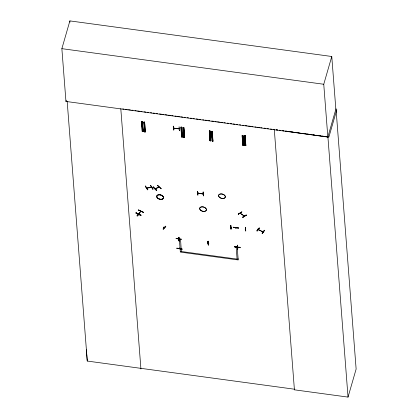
<?xml version="1.0" encoding="UTF-8"?>
<svg xmlns="http://www.w3.org/2000/svg" width="418" height="418" viewBox="0 0 418 418"><rect width="100%" height="100%" fill="white"/><g stroke="black" fill="none" stroke-linecap="round" stroke-linejoin="round"><path stroke-width="0.63" d="M155.021 188.622L159.148 187.118M245.376 227.439L245.758 231.102L245.408 227.24M234.728 246.939L240.151 247.702L234.717 246.965L234.775 246.536M234.717 246.787L240.146 247.728M138.478 210.019L143.358 212.396M182.201 249.118L176.767 248.402L182.201 249.128L176.83 248.073M151.232 187.546L151.164 187.123M151.713 187.473L151.206 187.562L151.243 187.248M236.097 228.15L235.783 227.82L236.081 227.904M235.804 227.862L235.856 228.155M237.272 246.803C237.811 246.641 237.131 246.96 237.267 247.195M237.565 247.09L237.508 246.808M86.348 349.73L87.263 361.058L294.371 389.2L294.382 389.811L348.032 397.1L356.131 369.047L336.004 108.748L327.837 137.036L65.95 101.443L61.869 48.666L69.884 20.9L331.772 56.493L335.853 109.27M65.95 101.443L66.305 100.21M87.623 359.804L87.263 361.058L67.183 101.407M138.436 210.087L143.458 212.318L138.504 209.857M145.678 185.942L145.333 186.209L147.507 189.845L147.852 189.584M139.779 213.013L136.942 215.84L137.276 215.756M138.776 213.452L138.619 213.786L138.786 213.363M138.948 213.535L138.865 213.906L138.954 213.446M141.028 215.056L140.829 215.442L135.949 213.028L140.84 215.416M152.81 189.171L150.652 185.362M151.279 186.956L151.086 187.395M151.629 186.919L151.175 187.384M151.755 186.945L151.682 187.515L146.812 188.063M153.354 186.83L153.056 187.149L156.504 190.488L156.802 190.169M173.831 129.972L173.606 126.126L173.245 126.32L173.527 129.93L173.893 129.742M161.155 188.737L157.549 185.273M179.108 128.383L179.118 128.963M179.223 128.436L179.108 128.838L173.742 128.112L179.061 128.958M179.536 130.719L179.317 130.479M163.104 229.074L165.873 226.441L163.375 229.216L163.172 228.845M163.861 227.188L164.311 227.753M164.028 227.005L163.866 227.544M164.107 227L163.976 227.418L164.399 227.658M164.185 227.732L164.441 227.173M165.674 226.101L163.161 229.059M181.506 239.148L176.082 238.401M178.92 237.356C179.688 248.548 178.052 229.848 178.899 240.967L179.202 241.008L179.024 237.168M179.761 238.939L179.672 239.368L179.134 239.148L179.301 238.715M181.349 251.526L180.519 239.138M179.379 248.663L179.432 248.088M179.489 248.078L179.359 248.637M179.568 248.673L179.677 248.104M179.735 248.13L179.568 248.689M197.698 191.245L197.343 191.439L197.625 195.049L197.991 194.861M198.007 192.797L197.845 193.356L203.085 193.91M197.787 193.351L198.393 193.429L198.383 192.85M198.383 193.304L198.466 193.017M203.138 191.987L203.65 195.87L203.347 195.828L203.169 192.008M208.3 244.927L208.091 241.129L208.545 244.995L208.154 244.922L207.945 241.29L208.31 244.723M230.893 225.265L230.935 229.085L231.154 228.876M238.704 227.956L233.275 227.193M238.406 214.157L241.829 211.963L238.187 214.068L238.49 214M238.422 214.235L241.907 211.811M242.874 217.355L246.296 215.145L242.874 217.365L242.706 216.968M244.023 215.448L244.415 216.043M243.819 215.845L244.102 215.359M244.065 215.772L244.18 215.369M237.549 248.862L237.8 248.945L237.497 248.914L237.319 245.073M246.108 214.972L246.296 215.171L246.108 214.972L242.639 217.198M240.198 247.294L234.707 246.766M238.244 258.899L238.145 259.244L180.294 251.38M259.374 227.904L259.306 228.139C258.648 227.429 256.386 230.997 257.122 231.034L257.185 230.804M258.371 229.132L258.601 229.874M263.021 231.901L258.303 229.56L258.496 229.148M258.841 229.304L258.711 229.728M258.805 229.79L258.888 229.498M262.091 233.317L264.359 230.193L264.552 230.548L262.368 233.443L262.159 233.082M262.744 231.582L262.901 231.191L262.687 231.729M263.256 231.332L263.173 231.791L262.593 231.666M301.028 133.389L302.376 133.332M327.837 137.036L323.757 84.258L331.772 56.493M336.814 109.615L328.867 137.151L294.319 132.318M230.95 227.24L231.253 227.282L230.966 227.387M245.481 229.341L245.22 229.142M176.025 238.579L181.443 239.383M179.317 248.496L179.557 248.491M138.452 213.979L140.746 211.268M140.939 211.393L140.704 211.633M136.116 212.71L135.939 213.06M233.218 227.355L238.652 228.103L233.197 227.225M230.673 225.464L230.955 229.059M230.809 225.459L231.086 229.106M153.056 187.139L156.515 190.462M178.606 239.028L178.883 239.065M145.339 186.198L147.768 189.762M145.579 186.141L147.784 189.814M257.122 231.034L259.306 228.139M159.274 187.254L158.798 187.405M197.782 193.226L203.148 193.952M138.624 214.105L140.95 211.372M179.076 239.143L179.677 239.227M208.122 243.213L207.621 242.983M208.331 243.098L208.875 243.177M173.251 126.309L173.527 126.299M173.789 129.93L173.48 126.32M208.237 241.139L208.54 244.974M208.174 241.311L208.436 244.901M139.471 213.091L137.193 215.913M137.151 215.923L139.654 213.18M137.209 215.986L139.711 213.243M138.619 214.606L138.839 214.899M138.593 213.776L138.88 213.844M203.143 194.088L202.667 194.009M140.803 211.602L140.558 211.524M155.47 188.664L155.125 188.805M159.195 187.285L155.073 188.79M240.616 213.399L240.073 213.211L240.418 213.467M244.363 216.017L243.872 215.897M141.639 121.784L142.063 121.847L142.663 131.607L142.235 131.545L141.65 121.795L142.245 131.555M142.047 121.857L142.501 131.498L141.906 121.737M142.773 131.633L142.167 121.857L142.428 121.727L143.191 131.686L142.763 131.618L143.144 131.696M142.204 121.884L142.59 121.925M143.823 122.103L144.247 122.171L144.8 131.942L144.032 122.051L144.482 131.884L144.085 122.056M144.612 122.134L145.354 132.015L144.947 131.942L144.351 122.181L144.612 122.051L145.328 132.02M181.673 136.822L180.811 127.109L181.072 126.978L181.647 136.811M181.219 127.182L181.788 136.947M181.945 136.958L181.339 127.182L181.6 127.051L182.342 137.015L181.945 136.958L182.358 137.01M181.746 127.255L182.316 137.02M183.601 137.198L182.995 127.427L183.256 127.297L184.014 137.256L183.591 137.188L183.972 137.266M183.403 127.5L183.946 137.256M184.129 137.276L183.523 127.5L183.784 127.37L184.542 137.329L184.119 137.266L184.5 137.339M183.528 127.516L184.38 137.219M183.93 127.574L184.474 137.329M181.417 136.879L181.835 136.932M209.282 130.975L209.711 131.043L210.306 140.803L209.914 140.761L209.282 130.975L209.883 140.735L210.473 140.835L210.05 130.996L210.787 140.892L210.238 131.116L209.81 131.053L210.421 140.824L210.834 140.876L210.238 131.116M209.695 131.048L210.306 140.803M211.466 131.299L211.895 131.362L211.477 131.309L212.072 141.07L213.018 141.2L212.59 141.132M212.657 141.153L211.994 131.372L212.255 131.242L213.002 141.206M242.665 135.526L243.318 145.297L242.654 135.516L243.077 135.578L243.631 145.354L242.722 145.203L242.126 135.437L242.555 135.505L243.104 145.276L242.555 135.505M243.062 135.589L243.605 145.344M244.917 145.532L244.311 135.761L244.734 135.824L245.335 145.584L244.917 145.532L245.47 145.621L244.901 135.855L245.261 135.902L244.838 135.834L245.444 145.61L245.862 145.663L245.261 135.902M244.718 135.834L245.147 145.464M243.25 145.276L243.678 145.344M157.481 185.503L161.165 188.758M263.121 231.927L258.23 229.66M146.749 187.901L151.635 187.348M197.578 191.439L197.923 195.091M183.027 127.453L183.654 137.209M211.675 131.242L212.443 141.138L211.821 131.362M242.163 135.463L242.79 145.224M242.863 135.463L243.516 145.229M210.092 140.683L209.522 130.918L210.144 140.694M244.342 135.787L244.969 145.542M245.815 145.673L245.047 135.782M150.59 185.592L153.035 189.197M138.88 214.936L138.415 214.685M164.237 227.726L163.861 227.382L164.342 227.611M237.299 247.08L236.891 247.142M240.261 213.133L244.363 216.033M244.222 216.106L240.115 213.222M157.529 185.451L160.977 188.779M179.578 239.373L179.087 239.268M259.249 228.076L256.877 230.888M61.869 48.666L323.757 84.258M122.73 108.92L124.021 109.093M125.311 109.27L127.244 109.532M128.535 109.709L130.468 109.971M131.759 110.148L133.049 110.321M134.983 110.587L136.273 110.76M137.564 110.937L139.497 111.198M140.788 111.376L142.078 111.549M144.011 111.81L145.95 112.076M147.235 112.249L148.526 112.426M150.464 112.688L151.75 112.865M153.04 113.038L154.979 113.304M156.269 113.477L157.555 113.654M159.493 113.915L161.426 114.177M162.717 114.354L164.008 114.527M165.298 114.704L167.231 114.966M168.522 115.143L170.455 115.405M171.746 115.582L173.036 115.755M174.97 116.021L176.26 116.194M177.551 116.371L179.484 116.632M180.775 116.81L182.708 117.071M183.998 117.244L185.289 117.421M187.222 117.683L188.513 117.86M190.446 118.122L191.737 118.299M193.027 118.472L194.318 118.649M196.251 118.911L198.189 119.172M199.48 119.349L200.765 119.527M202.704 119.788L203.994 119.961M205.28 120.138L207.218 120.4M208.509 120.577L209.794 120.75M211.733 121.016L213.666 121.277M214.956 121.455L216.247 121.628M217.538 121.805L219.471 122.066M220.761 122.244L222.695 122.505M223.985 122.678L225.276 122.855M227.209 123.117L228.5 123.294M230.433 123.556L231.724 123.733M233.014 123.906L234.947 124.172M236.238 124.345L237.529 124.522M239.462 124.783L240.752 124.961M242.691 125.222L243.976 125.395M245.267 125.572L247.205 125.834M248.491 126.011L250.429 126.273M251.72 126.45L253.005 126.623M254.943 126.889L256.234 127.062M257.525 127.239L259.458 127.5M260.748 127.678L262.039 127.851M263.972 128.112L265.905 128.378M267.196 128.551L268.487 128.728M270.42 128.99L271.71 129.167M273.001 129.34L274.292 129.517L294.418 389.816L294.371 389.2M279.396 130.212L280.671 130.385M282.589 130.646L283.864 130.818M285.781 131.08L287.056 131.252M288.331 131.424L290.249 131.686M291.524 131.858L293.436 132.119M294.716 132.292L295.991 132.464M297.903 132.725L299.183 132.898M304.288 133.593L305.563 133.765M306.843 133.943L308.756 134.199M310.031 134.377L311.311 134.549M313.223 134.81L314.503 134.983M316.416 135.244L317.69 135.416M319.608 135.678L320.883 135.85M322.158 136.022L323.438 136.195M325.35 136.456L327.905 136.801L348.032 397.1M179.056 127.077L179.552 130.75M179.275 127.14L179.071 126.889M180.419 239.483L179.364 239.342L180.346 252.085L238.203 259.949L237.215 247.205L236.16 247.059L237.09 259.103M279.459 130.238L280.75 130.421M282.045 130.599L283.984 130.871M285.275 131.053L287.213 131.325M288.504 131.503L293.028 132.135M237.252 245.303L237.555 245.345M207.908 241.317L208.3 241.379M178.658 237.356L178.956 237.403M207.568 243.015L208.096 243.067M245.199 229.174L245.439 229.21M150.642 185.55L152.836 189.192M262.368 233.432L264.328 230.375M236.018 227.82L235.804 228.15M203.409 195.796L203.122 192.165M237.335 245.288L237.581 248.893M237.534 245.314L237.795 248.956M244.666 135.824L245.261 145.584M243.083 145.265L242.482 135.505M210.672 140.767L210.024 130.996M181.6 127.135L182.201 136.9M141.995 121.847L142.616 131.623M144.456 131.889L144.842 131.931M181.339 127.182L181.997 136.963M120.797 108.654L140.923 368.953M69.884 20.9L69.984 22.185M245.194 135.902L245.789 145.663M245.1 135.793L245.7 145.553M244.572 135.714L245.173 145.474M212.856 141.091L212.203 131.32L212.804 141.08M211.733 131.252L212.328 141.012M183.732 127.448L184.328 137.209M183.586 127.521L184.181 137.282M183.852 137.146L183.23 127.37L183.8 137.135M144.032 122.051L144.628 131.811M142.522 121.925L143.118 131.686M142.428 121.816L143.029 131.576M142.376 121.805L142.977 131.565M142.23 121.878L142.825 131.639M179.683 238.767L179.62 239.216L179.683 238.788M136.069 212.861L140.96 215.286L136.069 212.861M153.275 187.013L156.713 190.378L153.275 187.013M277.484 129.951L276.204 129.779L277.521 129.967M219.696 197.531A3.454 2.163 16.1 0 0 225.255 197.291A3.454 2.163 16.1 0 0 220.913 193.983A3.454 2.163 16.1 0 0 219.696 197.531M219.711 197.437A3.475 2.179 16.1 0 0 225.302 197.197A3.475 2.179 16.1 0 0 220.939 193.868A3.475 2.179 16.1 0 0 219.711 197.437M157.842 198.388A3.475 2.179 16.1 0 0 163.433 198.148A3.475 2.179 16.1 0 0 159.07 194.819A3.475 2.179 16.1 0 0 157.842 198.388M157.873 198.284A3.475 2.179 16.1 0 0 163.464 198.043A3.475 2.179 16.1 0 0 159.101 194.715A3.475 2.179 16.1 0 0 157.873 198.284A3.475 2.179 16.1 0 0 163.464 198.048A3.475 2.179 16.1 0 0 159.101 194.72A3.475 2.179 16.1 0 0 157.873 198.289M200.776 210.447A3.454 2.163 16.1 0 0 206.335 210.207A3.454 2.163 16.1 0 0 201.999 206.894A3.454 2.163 16.1 0 0 200.776 210.447M200.797 210.348A3.475 2.179 16.1 0 0 206.387 210.102A3.475 2.179 16.1 0 0 202.025 206.774A3.475 2.179 16.1 0 0 200.797 210.348"/></g></svg>
